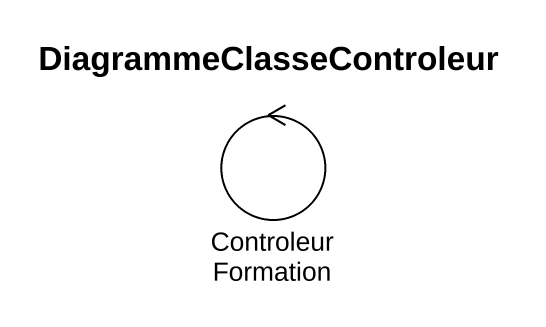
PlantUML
@startuml
title DiagrammeClasseControleur
control ControleurFormation
@enduml
